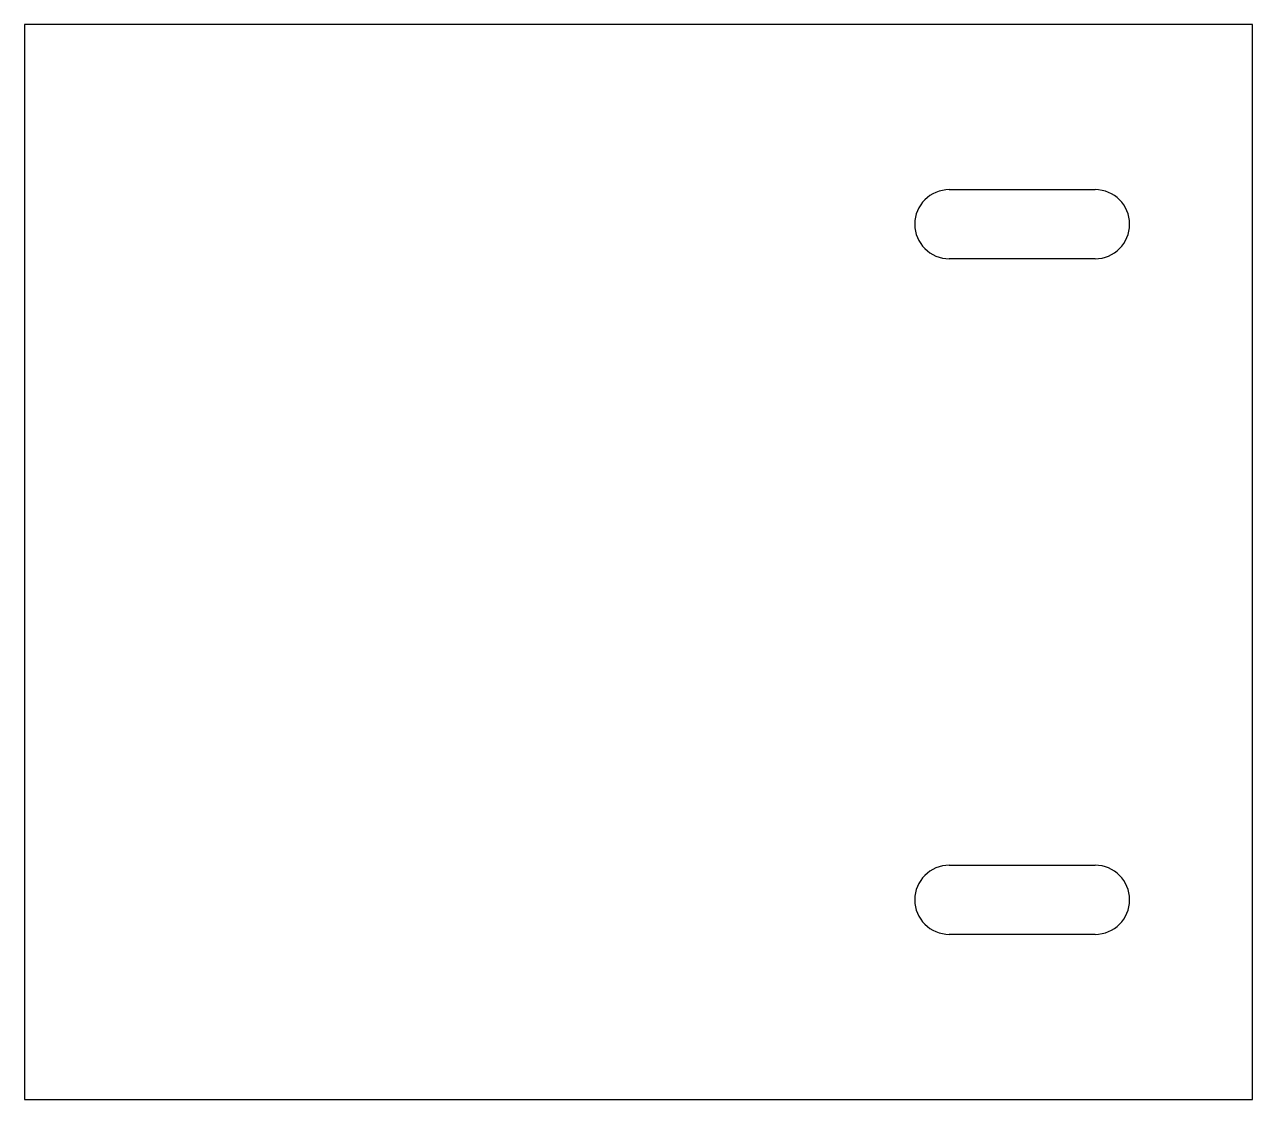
# Model space of a CAD drawing. Header units: millimetres. Extents: x -40 to 40, y -35 to 35.
import ezdxf

# ---------------------------------------------------------------- set-up
doc = ezdxf.new("R2010")
doc.units = ezdxf.units.MM

msp = doc.modelspace()

# ---------------------------------------------------------------- linework, layer by layer
for p, q in [((40, 35, 1), (-40, 35, 1)), ((-40, 35, 1), (-40, -35, 1)), ((40, -35, 1), (40, 35, 1)), ((20.25, 24.25, 1), (29.75, 24.25, 1)), ((29.75, 19.75, 1), (20.25, 19.75, 1)), ((20.25, -19.75, 1), (29.75, -19.75, 1)), ((29.75, -24.25, 1), (20.25, -24.25, 1)), ((-40, -35, 1), (40, -35, 1))]:
    msp.add_line(p, q)
for centre, start, end in [((20.25, 22, 1), 90, 270), ((29.75, 22, 1), -90, 90), ((20.25, -22, 1), 90, 270), ((29.75, -22, 1), -90, 90)]:
    msp.add_arc(centre, 2.25, start, end)

doc.saveas('drawing.dxf')
